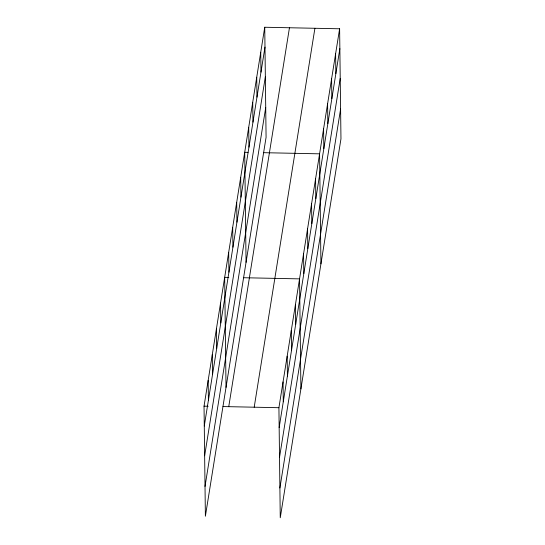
<?xml version="1.0" encoding="UTF-8"?>
<svg xmlns="http://www.w3.org/2000/svg" width="545" height="545" viewBox="0 0 545 545"><rect width="100%" height="100%" fill="white"/><g stroke="black" fill="none" stroke-linecap="round" stroke-linejoin="round"><path stroke-width="0.82" d="M264.741 27.25L266.083 137.292L205.383 516.217L204.034 406.175L264.741 27.25L339.617 28.783L340.966 138.825L280.259 517.75L278.917 407.708L339.617 28.783M204.28 426.02L264.986 47.095M204.641 455.784L265.347 76.859M205.015 486.453L265.722 107.529M228.743 406.679L289.45 27.754M254.202 407.204L314.908 28.279M279.156 427.553L339.862 48.628M279.524 457.316L340.223 78.391M279.898 487.986L340.598 109.061M248.002 152.362L244.705 152.293L246.054 262.336M263.651 152.682L319.588 153.833L320.93 263.869M228.791 277.425L224.676 277.337L226.018 387.379M243.622 277.725L299.552 278.877L300.901 388.919M204.034 406.175L208.156 406.257M222.98 406.563L278.917 407.708M335.611 53.791L335.856 73.636M331.605 78.8L331.851 98.645M327.6 103.809L327.845 123.654M323.594 128.818L323.839 148.662M315.582 178.842L315.821 198.68M311.577 203.85L311.815 223.695M307.571 228.859L307.809 248.704M303.558 253.868L303.803 273.713M295.424 304.641L295.669 324.486M291.296 330.406L291.541 350.251M287.174 356.178L287.413 376.016M283.046 381.943L283.284 401.788M260.735 52.259L260.973 72.104M256.729 77.267L256.967 97.112M252.723 102.276L252.962 122.121M248.718 127.285L248.956 147.13M240.699 177.302L240.945 197.147M236.694 202.311L236.939 222.156M232.688 227.32L232.933 247.164M228.682 252.328L228.927 272.173M220.548 303.109L220.786 322.953M216.419 328.873L216.665 348.718M212.291 354.638L212.536 374.483M208.163 380.41L208.408 400.248"/></g></svg>
